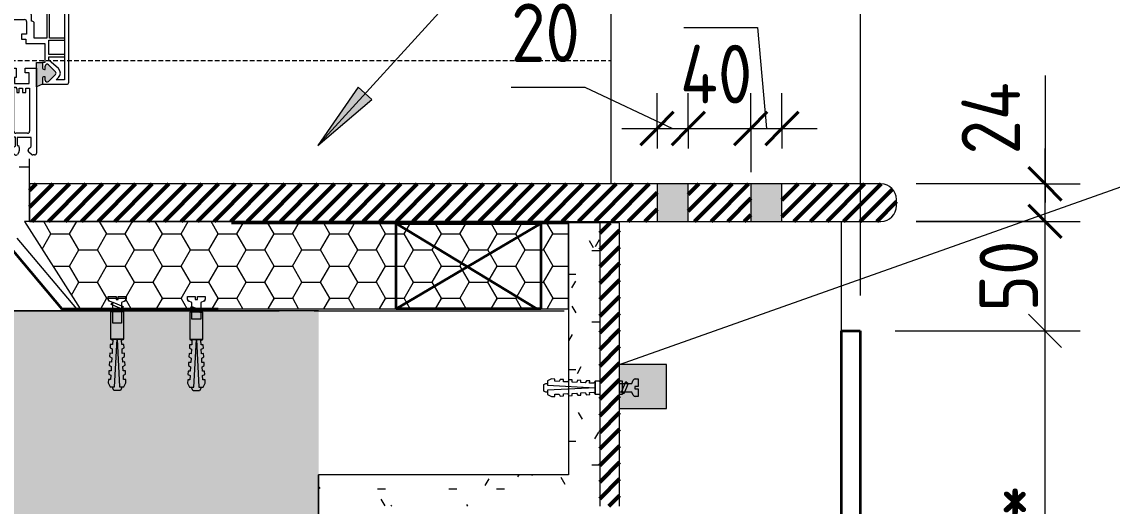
# Model space of a CAD drawing. Header units: millimetres. Extents: x 706 to 61221, y -16940 to 17865.
# Drawn here: x 9306 to 10004, y 4713 to 5023 of the extents above; entities that cross this region are included whole.
import ezdxf

# ---------------------------------------------------------------- set-up
doc = ezdxf.new("R2010")
doc.units = ezdxf.units.MM
doc.linetypes.add('ADSK_Штриховая_ш3 п1_5', pattern=[4.5, 3, -1.5])
for name, color, linetype, lineweight in [('TN-КРЕПЕЖ', 7, 'Continuous', 20), ('Аннотация', 7, 'Continuous', 20), ('Размеры', 7, 'Continuous', 9), ('Размеры-15', 7, 'Continuous', 9), ('Сноски', 7, 'Continuous', 20), ('Узлы', 7, 'Continuous', 20)]:
    doc.layers.add(name, color=color, linetype=linetype, lineweight=lineweight)
doc.layers.add('Линии', color=7, linetype='Continuous', lineweight=9, true_color=0x00a600)
doc.layers.add('Откосы оконные_dwg', color=7, linetype='Continuous', lineweight=9, true_color=0x767676)
doc.styles.add('GOST Common_1', font='GOST_Common.ttf', dxfattribs={"width": 0.9, "height": 37.5})
doc.dimstyles.new('ADSK_Основной_2_5_мм', dxfattribs={"dimscale": 304.8, "dimtxt": 37.714312, "dimasz": 0.069587, "dimexe": 0.073819, "dimexo": 0.073819, "dimgap": 0.014764, "dimtad": 1, "dimrnd": 0.01, "dimdsep": 46, "dimtxsty": 'GOST Common_1', "dimblk1": 'OBLIQUE', "dimblk2": 'OBLIQUE', "dimsah": 1, "dimcen": 0.09, "dimdle": 0.073819, "dimazin": 2, "dimtfac": 1, "dimtdec": 4, "dimtix": 1, "dimtmove": 0, "dimatfit": 3, "dimfxl": 1, "dimtvp": 1, "dimtolj": 1, "dimtzin": 0, "dimlwd": 20, "dimlwe": 20, "dimarcsym": 2})
doc.dimstyles.new('ADSK_Основной_2_5_мм_1', dxfattribs={"dimscale": 304.8, "dimtxt": 37.714312, "dimasz": 0.069587, "dimexe": 0.073819, "dimexo": 0.073819, "dimgap": 0.014764, "dimtad": 1, "dimrnd": 0.01, "dimdsep": 46, "dimtxsty": 'GOST Common_1', "dimblk1": 'OBLIQUE', "dimblk2": 'OBLIQUE', "dimsah": 1, "dimcen": 0.09, "dimdle": 0.073819, "dimazin": 2, "dimtfac": 1, "dimtdec": 4, "dimtix": 1, "dimtmove": 1, "dimatfit": 3, "dimfxl": 1, "dimtvp": 1, "dimtolj": 1, "dimtzin": 0, "dimlwd": 20, "dimlwe": 20, "dimarcsym": 2})
doc.dimstyles.new('ADSK_Основной_2_5_мм_Округление_до_10_мм', dxfattribs={"dimscale": 304.8, "dimtxt": 37.714312, "dimasz": 0.069587, "dimexe": 0.073819, "dimexo": 0.073819, "dimgap": 0.014764, "dimtad": 1, "dimdec": 0, "dimrnd": 10, "dimdsep": 46, "dimtxsty": 'GOST Common_1', "dimblk1": 'OBLIQUE', "dimblk2": 'OBLIQUE', "dimsah": 1, "dimcen": 0.09, "dimdle": 0.073819, "dimazin": 2, "dimtfac": 1, "dimtdec": 4, "dimtix": 1, "dimtmove": 0, "dimatfit": 3, "dimfxl": 1, "dimtvp": 1, "dimtolj": 1, "dimtzin": 0, "dimlwd": 20, "dimlwe": 20, "dimarcsym": 2})
doc.dimstyles.new('ADSK_Основной_2_5_мм_Округление_до_1_мм', dxfattribs={"dimscale": 304.8, "dimtxt": 37.714312, "dimasz": 0.069587, "dimexe": 0.073819, "dimexo": 0.073819, "dimgap": 0.014764, "dimtad": 1, "dimdec": 0, "dimdsep": 46, "dimtxsty": 'GOST Common_1', "dimblk1": 'OBLIQUE', "dimblk2": 'OBLIQUE', "dimsah": 1, "dimcen": 0.09, "dimdle": 0.073819, "dimazin": 2, "dimtfac": 1, "dimtdec": 4, "dimtix": 1, "dimtmove": 1, "dimatfit": 3, "dimfxl": 1, "dimtvp": 1, "dimtolj": 1, "dimtzin": 0, "dimlwd": 20, "dimlwe": 20, "dimarcsym": 2})
doc.dimstyles.new('ADSK_Основной_2_5_мм_Округление_до_1_мм_1', dxfattribs={"dimscale": 304.8, "dimtxt": 37.714312, "dimasz": 0.069587, "dimexe": 0.073819, "dimexo": 0.073819, "dimgap": 0.014764, "dimtad": 1, "dimdec": 0, "dimdsep": 46, "dimtxsty": 'GOST Common_1', "dimblk1": 'OBLIQUE', "dimblk2": 'OBLIQUE', "dimsah": 1, "dimcen": 0.09, "dimdle": 0.073819, "dimazin": 2, "dimtfac": 1, "dimtdec": 4, "dimtix": 1, "dimtmove": 0, "dimatfit": 3, "dimfxl": 1, "dimtvp": 1, "dimtolj": 1, "dimtzin": 0, "dimlwd": 20, "dimlwe": 20, "dimarcsym": 2})
pattern_1 = [(45, (7217.2775, 0), (-5.303301, 5.303301), [])]

# ---------------------------------------------------------------- blocks, each defined once
blk = doc.blocks.new('Откосы оконные_dwg__U19-4293979-Подиумы')
at = {"layer": 'Сноски'}
h = blk.add_hatch(color=256, dxfattribs=at)
h.paths.add_polyline_path([(2104.27, 5056.01), (2104.8, 5056.05), (2104.8, 5060.68), (2104.19, 5061.73), (2104.19, 5069.15), (2103.56, 5069.78), (2100.8, 5069.78), (2098.9, 5071.78), (2098.88, 5084.51), (2096.49, 5089.68), (2096.49, 5067.26), (2098.12, 5067.26), (2098.12, 5060.54), (2098.9, 5060.3), (2104.27, 5060.3), (2104.27, 5056.05)])
h.paths.add_polyline_path([(2057.98, 5057.84), (2061.99, 5060.54), (2061.99, 5067.26), (2064.49, 5067.26), (2064.49, 5089), (2060.33, 5087.42), (2060.33, 5082.14), (2058.6, 5082.15), (2058.1, 5083.19), (2057.55, 5083.43), (2057.03, 5083.34), (2056.44, 5083.07), (2053.8, 5080.43), (2053.53, 5079.05), (2053.88, 5078.57), (2056.88, 5076.11), (2057.49, 5076.03), (2058.04, 5076.25), (2058.6, 5077.23), (2060.49, 5077.23), (2060.49, 5073.36), (2057.98, 5073.36), (2057.98, 5067.26)])
h.paths.add_polyline_path([(2070.49, 5067.26), (2077.49, 5067.26), (2077.49, 5084.51), (2070.49, 5084.51), (2070.49, 5073.36)])
h.paths.add_polyline_path([(2090.49, 5067.26), (2090.49, 5084.51), (2083.49, 5084.51), (2083.49, 5067.26)])
h = blk.add_hatch(color=256, dxfattribs=at)
h.paths.add_polyline_path([(2042.33, 5004.64), (2042.33, 5020.94), (2037.68, 5019.7), (2037.68, 5015.32), (2036.51, 5015.35), (2034.44, 5016.25), (2031.61, 5013.37), (2031.67, 5011.96), (2032.76, 5010.99), (2034.98, 5009.33), (2035.59, 5009.22), (2036.26, 5009.62), (2036.53, 5010.06), (2036.6, 5010.39), (2038.07, 5010.39), (2038.07, 5007.07)])
h.paths.add_polyline_path([(2036.6, 5015.35), (2036.43, 5015.99), (2035.97, 5016.45), (2035.23, 5016.58), (2034.44, 5016.25), (2036.59, 5015.36)])
blk.add_hatch(color=256, dxfattribs=at).paths.add_polyline_path([(2098.19, 4981.35), (2101.95, 4983.04), (2102.12, 4987.22), (2102.58, 4987.69), (2103.21, 4987.86), (2103.72, 4987.86), (2103.89, 4985.13), (2104.35, 4984.67), (2104.66, 4984.54), (2105.88, 4984.87), (2110.64, 4989.87), (2110.31, 4991.09), (2105.62, 4995.72), (2104.35, 4995.72), (2103.89, 4995.26), (2103.72, 4994.63), (2103.72, 4992.53), (2102.58, 4992.7), (2102.12, 4993.17), (2101.95, 4993.8), (2101.95, 4996.93), (2098.19, 4996.93), (2098.19, 4986.59)])
for p, q in [((2064.49, 5244.63), (2064.49, 5067.26)), ((2070.49, 5244.63), (2070.49, 5067.26)), ((2077.49, 5244.63), (2077.49, 5067.26)), ((2083.49, 5244.63), (2083.49, 5067.26)), ((2090.49, 5244.63), (2090.49, 5067.26)), ((2096.49, 5244.63), (2096.49, 5067.26)), ((2098.9, 5084.45), (2096.49, 5089.68)), ((2053.8, 5080.43), (2056.44, 5083.07)), ((2060.33, 5087.42), (2064.49, 5089)), ((2070.49, 5084.51), (2077.49, 5084.51)), ((2083.49, 5084.51), (2090.49, 5084.51)), ((2052.11, 5076.48), (2053.69, 5075.13)), ((2053.88, 5078.57), (2056.39, 5076.45)), ((2116.88, 5062.19), (2116.88, 5076.87)), ((2102.91, 5072.53), (2104.18, 5072.53)), ((2105.07, 5072.16), (2106.57, 5070.66)), ((2109.26, 5056.31), (2108.38, 5053.14)), ((2109, 5057.47), (2109.08, 5057.36)), ((2112.46, 5057.76), (2112.73, 5057.29)), ((2118.19, 5060.7), (2117.51, 5061.09)), ((2108.88, 5050.08), (2107.62, 5050.96)), ((2037.68, 5019.7), (2042.33, 5020.94)), ((2070.98, 5024.45), (2090.59, 5024.45)), ((2019.65, 5013.92), (2019.65, 4939.08)), ((2031.8, 5013.61), (2034.44, 5016.25)), ((2031.87, 5011.75), (2034.39, 5009.62)), ((2110.31, 4991.09), (2105.88, 4995.52)), ((2079.36, 4986.96), (2036.94, 4983.06)), ((2110.31, 4989.3), (2105.88, 4984.87)), ((2023.73, 4963.85), (2032.78, 4963.85)), ((2022.47, 4952.97), (2022.47, 4962.59)), ((2034.05, 4962.59), (2034.05, 4952.97)), ((2032.78, 4951.71), (2023.73, 4951.71)), ((2092.46, 4951.71), (2084.99, 4951.71)), ((2024.69, 4941.78), (2023.37, 4943.1)), ((2093.14, 4941.78), (2094.46, 4943.1)), ((2020.92, 4937.82), (2022.06, 4937.82)), ((2022.89, 4938.12), (2024.62, 4939.62)), ((2025.06, 4940.58), (2025.06, 4940.89)), ((2030.68, 4942.53), (2030.68, 4940.37)), ((2030.88, 4939.68), (2031.83, 4938.22)), ((2086.95, 4939.68), (2086.01, 4938.22)), ((2087.16, 4942.53), (2087.16, 4940.37)), ((2092.77, 4940.58), (2092.77, 4940.89)), ((2094.95, 4938.12), (2093.21, 4939.62)), ((2096.92, 4937.82), (2095.78, 4937.82))]:
    blk.add_line(p, q, dxfattribs=at)
at = {"layer": 'Сноски', "flags": 128}
for points in [[(2058.6, 5082.18), (2058.6, 5082.14), (2060.33, 5082.14), (2060.33, 5087.42), (2059.29, 5087.42), (2043.14, 5081.19)], [(2116.12, 5078.03), (2101.36, 5084.45), (2098.9, 5084.45), (2098.9, 5071.78), (2100.8, 5069.78), (2103.56, 5069.78), (2104.19, 5069.15), (2104.19, 5061.73), (2104.8, 5060.68), (2104.8, 5056.05), (2057.98, 5052.35), (2057.98, 5073.36), (2060.49, 5073.36), (2060.49, 5077.23), (2058.6, 5077.23)], [(2042.33, 5080.01), (2042.33, 5009.44), (2047.74, 5009.44), (2047.74, 5011.5), (2045.69, 5011.5), (2045.69, 5015.5), (2054.63, 5015.5), (2054.63, 5011.29), (2052.58, 5011.29), (2052.58, 5009.44), (2072.78, 5009.44), (2072.78, 5013.59), (2069.72, 5013.59), (2069.72, 5023.18)], [(2051.11, 5081.33), (2045.07, 5079), (2045.07, 5020.31)], [(2113.37, 5076.23), (2101.65, 5081.33), (2101.65, 5073.79)], [(2045.07, 5019.05), (2055.82, 5019.05), (2055.82, 5049.23), (2054.14, 5052.35), (2054.14, 5074.17)], [(2106.94, 5069.76), (2106.94, 5061.73), (2114.13, 5061.73), (2114.13, 5075.07)], [(2061.99, 5060.54), (2057.98, 5057.84), (2057.98, 5056.38), (2059.06, 5056.38), (2059.06, 5054.67), (2062.19, 5054.7), (2062.35, 5052.7), (2064.67, 5052.88), (2064.67, 5057.36), (2073.23, 5057.36), (2073.22, 5053.56), (2076.66, 5053.83), (2076.66, 5057.33), (2085.39, 5057.33), (2085.35, 5054.52), (2088.67, 5054.78), (2088.69, 5057.64), (2097.43, 5057.64), (2097.6, 5055.48), (2104.27, 5056.01), (2104.27, 5060.3), (2098.59, 5060.3), (2098.12, 5060.54)], [(2107.11, 5052.24), (2107.97, 5056.69), (2107.29, 5057.84), (2107.32, 5057.85)], [(2108.51, 5052.17), (2109.01, 5051.29), (2111.26, 5056)], [(2112.78, 5056.12), (2110.56, 5051.43), (2114.6, 5051.43), (2114.6, 5049.85), (2109.61, 5049.85)], [(2111.38, 5056.67), (2111.2, 5058.39), (2111.24, 5058.39)], [(2118.82, 4984.3), (2118.82, 5058.43), (2118.82, 5059.6)], [(2065.56, 5027.57), (2065.56, 5013.2), (2058.19, 5012.59), (2058.72, 5049.66), (2103.94, 5053.23), (2103.72, 5049.73), (2104.85, 5047.93), (2104.85, 5038.81), (2101.18, 5038.81), (2101.18, 5036.8), (2104.85, 5036.8), (2104.85, 5012.53), (2096.69, 5012.53), (2096.69, 5022.11)], [(2116.08, 5012.53), (2106.6, 5012.53), (2106.6, 5046.03), (2116.08, 5046.03), (2116.08, 4985.78), (2110.67, 4985.78), (2112.25, 4987.36)], [(2093.7, 5028.56), (2084.59, 5028.56), (2084.59, 5031.67), (2081.82, 5031.67), (2081.82, 5028.77), (2079.26, 5028.77), (2079.26, 5031.6), (2077.05, 5031.6), (2077.05, 5028.84), (2070.2, 5028.84), (2066.83, 5028.84)], [(2095.42, 5023.38), (2094.96, 5023.38), (2094.96, 5027.3)], [(2037.68, 5015.32), (2037.68, 5019.7), (2020.59, 5015.14)], [(2091.86, 5023.18), (2091.86, 5015.02), (2088.66, 5015.02), (2088.66, 5011.9), (2091.43, 5011.9), (2091.43, 5009.07), (2103.5, 5009.07), (2103.5, 4996.93), (2101.95, 4996.93), (2101.95, 4993.8)], [(2036.59, 5010.39), (2038.07, 5010.39), (2038.07, 5009.74), (2038.07, 5007.07), (2036.03, 5006.15), (2036.03, 4997.85), (2032.39, 4996.88), (2032.39, 5007.17), (2028.16, 5013.53), (2022.47, 5012.12), (2022.47, 4965.57), (2034.14, 4965.57), (2034.14, 4984.09), (2032.65, 4986.03)], [(2036.6, 5015.35), (2036.6, 5015.32), (2037.68, 5015.32), (2036.6, 5015.32)], [(2038.07, 5007.07), (2042.33, 5004.64), (2042.33, 5009.44)], [(2116.08, 5002.16), (2106.01, 5002.16), (2106.01, 5011.24), (2116.08, 5011.24)], [(2112.25, 4993.03), (2106.01, 4998.5), (2106.01, 5000.64), (2116.08, 5000.64)], [(2032.39, 4986.8), (2032.39, 4994.05), (2035.41, 4995.02), (2035.41, 4986.84), (2036.17, 4985.51), (2081.86, 4989.72), (2081.86, 4993.37), (2085.22, 4993.37), (2085.22, 4987.39), (2084.08, 4987.39), (2084.08, 4983.47), (2093.57, 4983.47), (2093.57, 4990.34), (2090.97, 4990.34), (2090.97, 4993.37), (2098.19, 4993.37), (2098.19, 4939.08)], [(2101.95, 4983.04), (2098.19, 4981.35), (2098.19, 4996.93), (2101.95, 4996.93)], [(2103.21, 4992.53), (2103.72, 4992.53), (2103.72, 4994.63)], [(2081.53, 4952.97), (2081.53, 4977.98), (2077.59, 4977.98), (2077.59, 4979.62), (2081.53, 4979.62), (2081.53, 4982.74), (2080.72, 4983.65), (2080.74, 4985.69)], [(2101.95, 4986.59), (2101.95, 4983.04), (2117.56, 4983.04)], [(2103.72, 4985.76), (2103.72, 4987.86), (2103.21, 4987.86)], [(2035.79, 4981.8), (2035.79, 4951.71), (2080.27, 4951.71)], [(2083.73, 4952.97), (2083.73, 4981.29), (2085.09, 4981.29), (2085.09, 4980.4), (2085.6, 4980.4), (2085.6, 4977.86), (2087.04, 4977.86), (2087.04, 4980.44), (2089.15, 4980.44), (2089.15, 4978.17), (2089.15, 4977.86), (2091.38, 4977.86), (2091.38, 4980.44), (2093.73, 4980.44), (2093.73, 4952.97)], [(2023, 4944), (2023, 4949.01), (2031.96, 4949.01), (2031.96, 4944), (2031.31, 4943.63)], [(2036.11, 4941.78), (2033.17, 4943.47), (2033.17, 4949.13), (2082.94, 4949.13)], [(2081.73, 4941.78), (2084.67, 4943.47), (2084.67, 4949.13), (2034.89, 4949.13)], [(2094.83, 4944), (2094.83, 4949.01), (2085.87, 4949.01), (2085.87, 4944), (2086.52, 4943.63)], [(2033.63, 4937.88), (2036.74, 4940.11), (2036.74, 4940.68)], [(2084.21, 4937.88), (2081.1, 4940.11), (2081.1, 4940.68)]]:
    blk.add_lwpolyline(points, dxfattribs=at)
blk.add_lwpolyline([(2061.99, 5067.26), (2098.12, 5067.26), (2098.12, 5060.54), (2061.99, 5060.54)], close=True, dxfattribs=at)
at = {"layer": 'Сноски'}
for centre, radius, start, end in [((2057.34, 5082.18), 1.26, 0, 135), ((2043.59, 5080.01), 1.26, 111.10648, 180), ((2054.7, 5079.54), 4.01, 153.51837, 229.73844), ((2054.7, 5079.54), 1.26, 135, 229.73844), ((2057.34, 5077.29), 1.26, 221.62968, 356.62968), ((2112.87, 5075.07), 1.26, 0, 66.48423), ((2115.61, 5076.87), 1.26, 0, 66.48423), ((2052.88, 5074.17), 1.26, 0, 49.73844), ((2102.91, 5073.79), 1.26, 180, 270), ((2104.18, 5071.26), 1.26, 45, 90), ((2105.67, 5069.76), 1.26, 0, 45), ((2118.14, 5062.19), 1.26, 180, 240), ((2107.96, 5056.76), 1.26, 34.36203, 120), ((2108.04, 5056.64), 1.26, 344.59601, 34.36203), ((2111.36, 5057.13), 1.26, 30, 95.71919), ((2110.12, 5056.55), 1.26, 334.48064, 5.71919), ((2111.64, 5056.66), 1.26, 334.64951, 30), ((2117.56, 5059.6), 1.26, 0, 60), ((2108.35, 5052), 1.26, 169.12338, 234.87737), ((2109.6, 5052.8), 1.26, 164.59601, 210), ((2109.61, 5051.11), 1.26, 234.87737, 270), ((2066.83, 5027.57), 1.26, 90, 180), ((2093.7, 5027.3), 1.26, 0, 90), ((2045.71, 5019.68), 0.894, 135, 225), ((2070.98, 5023.18), 1.26, 90, 180), ((2090.59, 5023.18), 1.26, 0, 90), ((2095.42, 5022.11), 1.26, 360, 90), ((2020.92, 5013.92), 1.26, 104.92472, 180), ((2032.69, 5012.71), 1.26, 135, 229.73844), ((2035.33, 5015.35), 1.26, 0, 135), ((2035.33, 5010.46), 1.26, 221.62968, 356.62968), ((2103.21, 4993.8), 1.26, 180, 270), ((2104.98, 4994.63), 1.26, 45, 180), ((2109.42, 4990.19), 4.01, 315, 45), ((2033.66, 4986.8), 1.26, 180, 217.46613), ((2079.47, 4985.7), 1.26, 359.5372, 95.25509), ((2103.21, 4986.59), 1.26, 90, 180), ((2104.98, 4985.76), 1.26, 180, 315), ((2109.42, 4990.19), 1.26, 315, 45), ((2037.05, 4981.8), 1.26, 95.25509, 180), ((2117.56, 4984.3), 1.26, 270, 0), ((2023.73, 4962.59), 1.26, 90, 180), ((2032.78, 4962.59), 1.26, 0, 90), ((2023.73, 4952.97), 1.26, 180, 270), ((2032.78, 4952.97), 1.26, 270, 360), ((2080.27, 4952.97), 1.26, 270, 0), ((2084.99, 4952.97), 1.26, 180, 270), ((2092.46, 4952.97), 1.26, 270, 0), ((2024.27, 4944), 1.26, 180, 225), ((2031.94, 4942.53), 1.26, 120, 180), ((2085.89, 4942.53), 1.26, 0, 60), ((2093.57, 4944), 1.26, 315, 360), ((2020.92, 4939.08), 1.26, 180, 270), ((2022.06, 4939.08), 1.26, 270, 310.70834), ((2023.8, 4940.58), 1.26, 310.70834, 360), ((2023.8, 4940.89), 1.26, 360, 45), ((2031.94, 4940.37), 1.26, 180, 212.96921), ((2032.89, 4938.91), 1.26, 212.96921, 305.66897), ((2035.47, 4940.68), 1.26, 0, 60), ((2082.36, 4940.68), 1.26, 120, 180), ((2084.94, 4938.91), 1.26, 234.33103, 327.03079), ((2085.89, 4940.37), 1.26, 327.03079, 0), ((2094.04, 4940.89), 1.26, 135, 180), ((2094.04, 4940.58), 1.26, 180, 229.29166), ((2095.78, 4939.08), 1.26, 229.29166, 270), ((2096.92, 4939.08), 1.26, 270, 0)]:
    blk.add_arc(centre, radius, start, end, dxfattribs=at)
blk = doc.blocks.new('Откосы оконные_dwg_Дюбель-4293991-Подиумы')
at = {"layer": 'TN-КРЕПЕЖ', "color": 8, "true_color": 0x767676, "flags": 128}
for points in [[(2204.73, 4837.41), (2196.33, 4837.41), (2196.33, 4819.91), (2204.73, 4819.91)], [(2196.33, 4819.91), (2197.69, 4819.14), (2197.54, 4816.34), (2196.15, 4816.42), (2196.04, 4814.32), (2197.4, 4813.55), (2197.25, 4810.75), (2195.85, 4810.83), (2195.74, 4808.73), (2197.1, 4807.96), (2196.96, 4805.16), (2195.56, 4805.23), (2195.45, 4803.14), (2196.81, 4802.36), (2196.66, 4799.57), (2195.27, 4799.64), (2195.16, 4797.54), (2196.52, 4796.77), (2196.37, 4793.97), (2194.97, 4794.05), (2194.86, 4791.95), (2196.13, 4789.43), (2198.93, 4789.28), (2200.53, 4819.8), (2202.13, 4789.28), (2204.92, 4789.43), (2206.19, 4791.95), (2206.08, 4794.05), (2204.69, 4793.97), (2204.54, 4796.77), (2205.9, 4797.54), (2205.79, 4799.64), (2204.39, 4799.57), (2204.25, 4802.36), (2205.61, 4803.14), (2205.5, 4805.23), (2204.1, 4805.16), (2203.95, 4807.96), (2205.31, 4808.73), (2205.2, 4810.83), (2203.81, 4810.75), (2203.66, 4813.55), (2205.02, 4814.32), (2204.91, 4816.42), (2203.51, 4816.34), (2203.37, 4819.14), (2204.73, 4819.91)], [(2203.33, 4789.35), (2203.33, 4788.41), (2202.63, 4787.01), (2198.43, 4787.01), (2197.73, 4788.41), (2197.73, 4789.35), (2198.93, 4789.28), (2200.53, 4819.8), (2202.13, 4789.28)]]:
    blk.add_lwpolyline(points, close=True, dxfattribs=at)
at = {"layer": 'TN-КРЕПЕЖ', "flags": 128}
for points in [[(2204.73, 4837.41), (2196.33, 4837.41), (2196.33, 4819.91), (2204.73, 4819.91)], [(2196.33, 4819.91), (2197.69, 4819.14), (2197.54, 4816.34), (2196.15, 4816.42), (2196.04, 4814.32), (2197.4, 4813.55), (2197.25, 4810.75), (2195.85, 4810.83), (2195.74, 4808.73), (2197.1, 4807.96), (2196.96, 4805.16), (2195.56, 4805.23), (2195.45, 4803.14), (2196.81, 4802.36), (2196.66, 4799.57), (2195.27, 4799.64), (2195.16, 4797.54), (2196.52, 4796.77), (2196.37, 4793.97), (2194.97, 4794.05), (2194.86, 4791.95), (2196.13, 4789.43), (2198.93, 4789.28), (2200.53, 4819.8), (2202.13, 4789.28), (2204.92, 4789.43), (2206.19, 4791.95), (2206.08, 4794.05), (2204.69, 4793.97), (2204.54, 4796.77), (2205.9, 4797.54), (2205.79, 4799.64), (2204.39, 4799.57), (2204.25, 4802.36), (2205.61, 4803.14), (2205.5, 4805.23), (2204.1, 4805.16), (2203.95, 4807.96), (2205.31, 4808.73), (2205.2, 4810.83), (2203.81, 4810.75), (2203.66, 4813.55), (2205.02, 4814.32), (2204.91, 4816.42), (2203.51, 4816.34), (2203.37, 4819.14), (2204.73, 4819.91)], [(2203.33, 4789.35), (2203.33, 4788.41), (2202.63, 4787.01), (2198.43, 4787.01), (2197.73, 4788.41), (2197.73, 4789.35), (2198.93, 4789.28), (2200.53, 4819.8), (2202.13, 4789.28)]]:
    blk.add_lwpolyline(points, close=True, dxfattribs=at)
blk = doc.blocks.new('Откосы оконные_dwg__U45-4293993-Подиумы')
at = {"layer": 'TN-КРЕПЕЖ', "color": 8, "true_color": 0x767676, "flags": 128}
blk.add_lwpolyline([(2203.33, 4832.73), (2197.73, 4832.73), (2197.73, 4843.44), (2195.74, 4844.29), (2195.08, 4844.85), (2194.83, 4845.67), (2194.83, 4847.34), (2199.83, 4847.34), (2199.83, 4845.34), (2201.23, 4845.34), (2201.23, 4847.34), (2206.23, 4847.34), (2206.23, 4845.67), (2205.98, 4844.85), (2205.32, 4844.29), (2203.33, 4843.44)], close=True, dxfattribs=at)
at = {"layer": 'TN-КРЕПЕЖ', "flags": 128}
for points in [[(2194.83, 4845.67), (2194.83, 4847.34), (2199.83, 4847.34), (2199.83, 4845.34), (2201.23, 4845.34), (2201.23, 4847.34), (2206.23, 4847.34), (2206.23, 4845.67)], [(2197.73, 4837.41), (2197.73, 4837.63), (2197.73, 4843.44), (2195.74, 4844.29)], [(2205.32, 4844.29), (2203.33, 4843.44), (2203.33, 4837.63), (2203.33, 4837.41)]]:
    blk.add_lwpolyline(points, dxfattribs=at)
blk.add_lwpolyline([(2203.33, 4836.82), (2196.63, 4839.62), (2197.73, 4841.02), (2204.43, 4838.22)], close=True, dxfattribs=at)
at = {"layer": 'TN-КРЕПЕЖ'}
for centre, start, end in [((2196.33, 4845.67), 180, 246.81006), ((2204.73, 4845.67), 293.18994, 360)]:
    blk.add_arc(centre, 1.5, start, end, dxfattribs=at)
blk.add_blockref('Откосы оконные_dwg_Дюбель-4293991-Подиумы', (0, 0))
blk = doc.blocks.new('Откосы оконные_dwg__U43-4293994-Подиумы')
at = {"layer": 'TN-КРЕПЕЖ', "color": 8, "true_color": 0x767676, "flags": 128}
blk.add_lwpolyline([(2152.6, 4830.3), (2147, 4830.3), (2147, 4843.44), (2145.01, 4844.29), (2144.35, 4844.85), (2144.1, 4845.67), (2144.1, 4847.34), (2149.1, 4847.34), (2149.1, 4845.34), (2150.5, 4845.34), (2150.5, 4847.34), (2155.5, 4847.34), (2155.5, 4845.67), (2155.25, 4844.85), (2154.59, 4844.29), (2152.6, 4843.44)], close=True, dxfattribs=at)
at = {"layer": 'TN-КРЕПЕЖ', "flags": 128}
for points in [[(2144.1, 4845.67), (2144.1, 4847.34), (2149.1, 4847.34), (2149.1, 4845.34), (2150.5, 4845.34), (2150.5, 4847.34), (2155.5, 4847.34), (2155.5, 4845.67)], [(2147, 4837.63), (2147, 4840.28), (2147, 4843.44), (2145.01, 4844.29)], [(2154.59, 4844.29), (2152.6, 4843.44), (2152.6, 4840.28), (2152.6, 4837.63)]]:
    blk.add_lwpolyline(points, dxfattribs=at)
blk.add_lwpolyline([(2152.6, 4839.47), (2145.9, 4842.27), (2147, 4843.67), (2153.7, 4840.87)], close=True, dxfattribs=at)
at = {"layer": 'TN-КРЕПЕЖ'}
for centre, start, end in [((2145.6, 4845.67), 180, 246.81006), ((2154, 4845.67), 293.18994, 360)]:
    blk.add_arc(centre, 1.5, start, end, dxfattribs=at)
blk.add_blockref('Откосы оконные_dwg_Дюбель-4293991-Подиумы', (-50.73, 0.22))
blk = doc.blocks.new('Откосы оконные_dwg_Дюбель-V9-Подиумы')
at = {"layer": 'TN-КРЕПЕЖ', "color": 8, "true_color": 0x767676}
blk.add_line((2471.49, 4784.78), (2473.38, 4784.78), dxfattribs=at)
at = {"layer": 'TN-КРЕПЕЖ'}
blk.add_line((2471.49, 4784.78), (2473.38, 4784.78), dxfattribs=at)
at = {"layer": 'TN-КРЕПЕЖ', "color": 8, "true_color": 0x767676, "flags": 128}
for points in [[(2425.31, 4786.18), (2424.38, 4786.18), (2422.98, 4786.88), (2422.98, 4791.08), (2424.38, 4791.78), (2425.31, 4791.78), (2425.25, 4790.57), (2455.77, 4788.98), (2425.25, 4787.38)], [(2455.88, 4793.18), (2455.1, 4791.81), (2452.31, 4791.96), (2452.38, 4793.36), (2450.28, 4793.47), (2449.51, 4792.11), (2446.72, 4792.25), (2446.79, 4793.65), (2444.69, 4793.76), (2443.92, 4792.4), (2441.12, 4792.55), (2441.2, 4793.94), (2439.1, 4794.05), (2438.33, 4792.69), (2435.53, 4792.84), (2435.6, 4794.24), (2433.51, 4794.35), (2432.73, 4792.99), (2429.94, 4793.13), (2430.01, 4794.53), (2427.91, 4794.64), (2425.39, 4793.37), (2425.25, 4790.57), (2455.77, 4788.98), (2425.25, 4787.38), (2425.39, 4784.58), (2427.91, 4783.31), (2430.01, 4783.42), (2429.94, 4784.82), (2432.73, 4784.96), (2433.51, 4783.6), (2435.6, 4783.71), (2435.53, 4785.11), (2438.33, 4785.26), (2439.1, 4783.9), (2441.2, 4784.01), (2441.12, 4785.4), (2443.92, 4785.55), (2444.69, 4784.19), (2446.79, 4784.3), (2446.72, 4785.7), (2449.51, 4785.84), (2450.28, 4784.48), (2452.38, 4784.59), (2452.31, 4785.99), (2455.1, 4786.14), (2455.88, 4784.78)]]:
    blk.add_lwpolyline(points, close=True, dxfattribs=at)
at = {"layer": 'TN-КРЕПЕЖ', "flags": 128}
for points in [[(2425.31, 4786.18), (2424.38, 4786.18), (2422.98, 4786.88), (2422.98, 4791.08), (2424.38, 4791.78), (2425.31, 4791.78), (2425.25, 4790.57), (2455.77, 4788.98), (2425.25, 4787.38)], [(2455.88, 4793.18), (2455.1, 4791.81), (2452.31, 4791.96), (2452.38, 4793.36), (2450.28, 4793.47), (2449.51, 4792.11), (2446.72, 4792.25), (2446.79, 4793.65), (2444.69, 4793.76), (2443.92, 4792.4), (2441.12, 4792.55), (2441.2, 4793.94), (2439.1, 4794.05), (2438.33, 4792.69), (2435.53, 4792.84), (2435.6, 4794.24), (2433.51, 4794.35), (2432.73, 4792.99), (2429.94, 4793.13), (2430.01, 4794.53), (2427.91, 4794.64), (2425.39, 4793.37), (2425.25, 4790.57), (2455.77, 4788.98), (2425.25, 4787.38), (2425.39, 4784.58), (2427.91, 4783.31), (2430.01, 4783.42), (2429.94, 4784.82), (2432.73, 4784.96), (2433.51, 4783.6), (2435.6, 4783.71), (2435.53, 4785.11), (2438.33, 4785.26), (2439.1, 4783.9), (2441.2, 4784.01), (2441.12, 4785.4), (2443.92, 4785.55), (2444.69, 4784.19), (2446.79, 4784.3), (2446.72, 4785.7), (2449.51, 4785.84), (2450.28, 4784.48), (2452.38, 4784.59), (2452.31, 4785.99), (2455.1, 4786.14), (2455.88, 4784.78)]]:
    blk.add_lwpolyline(points, close=True, dxfattribs=at)
at = {"layer": 'TN-КРЕПЕЖ', "color": 8, "true_color": 0x767676, "flags": 128}
for points in [[(2458.82, 4793.18), (2455.88, 4793.18), (2455.88, 4784.78), (2458.82, 4784.78)], [(2473.38, 4784.78), (2473.38, 4793.18), (2471.49, 4793.18)]]:
    blk.add_lwpolyline(points, dxfattribs=at)
at = {"layer": 'TN-КРЕПЕЖ', "flags": 128}
for points in [[(2458.82, 4793.18), (2455.88, 4793.18), (2455.88, 4784.78), (2458.82, 4784.78)], [(2473.38, 4784.78), (2473.38, 4793.18), (2471.49, 4793.18)]]:
    blk.add_lwpolyline(points, dxfattribs=at)
blk = doc.blocks.new('Откосы оконные_dwg__U45-V10-Подиумы')
at = {"layer": 'TN-КРЕПЕЖ', "color": 8, "true_color": 0x767676, "flags": 128}
blk.add_lwpolyline([(2471.49, 4791.78), (2479.4, 4791.78), (2480.26, 4793.77), (2480.81, 4794.43), (2481.64, 4794.68), (2483.3, 4794.68), (2483.3, 4789.68), (2481.3, 4789.68), (2481.3, 4788.28), (2483.3, 4788.28), (2483.3, 4783.28), (2481.64, 4783.28), (2480.81, 4783.52), (2480.26, 4784.18), (2479.4, 4786.18), (2471.49, 4786.18)], dxfattribs=at)
at = {"layer": 'TN-КРЕПЕЖ', "flags": 128}
blk.add_lwpolyline([(2472.78, 4786.18), (2475.58, 4792.88), (2476.98, 4791.78), (2474.18, 4785.08)], close=True, dxfattribs=at)
for points in [[(2473.38, 4791.78), (2473.59, 4791.78), (2479.4, 4791.78), (2480.26, 4793.77)], [(2481.64, 4794.68), (2483.3, 4794.68), (2483.3, 4789.68), (2481.3, 4789.68), (2481.3, 4788.28), (2483.3, 4788.28), (2483.3, 4783.28), (2481.64, 4783.28)], [(2480.26, 4784.18), (2479.4, 4786.18), (2473.59, 4786.18), (2473.38, 4786.18)]]:
    blk.add_lwpolyline(points, dxfattribs=at)
at = {"layer": 'TN-КРЕПЕЖ'}
for centre, start, end in [((2481.64, 4793.18), 90, 156.81006), ((2481.64, 4784.78), 203.18994, 270)]:
    blk.add_arc(centre, 1.5, start, end, dxfattribs=at)
blk.add_blockref('Откосы оконные_dwg_Дюбель-V9-Подиумы', (0, 0))
blk = doc.blocks.new('_Oblique')
at = {"color": 0, "linetype": 'ByBlock', "lineweight": -2}
blk.add_line((-0.5, -0.5), (0.5, 0.5), dxfattribs=at)
blk = doc.blocks.new('DIMBLOCK14-Подиумы')
at = {"layer": 'Defpoints', "color": 0, "transparency": 16777216}
for p in [(9842.74, 4825.38), (9961.2, 4825.38), (9842.74, 4535.38)]:
    blk.add_point(p, dxfattribs=at)
at = {"layer": 'Размеры', "color": 0, "lineweight": 20, "transparency": 16777216}
for p, q in [((9961.2, 4512.88), (9961.2, 4847.88)), ((9865.24, 4825.38), (9983.7, 4825.38)), ((9865.24, 4535.38), (9983.7, 4535.38))]:
    blk.add_line(p, q, dxfattribs=at)
at = {"layer": 'Размеры', "color": 0, "lineweight": 20, "transparency": 16777216, "xscale": 21.21, "yscale": 21.21, "zscale": 21.21}
for p, rotation in [((9961.2, 4825.38), 90), ((9961.2, 4535.38), 270)]:
    blk.add_blockref('_Oblique', p, dxfattribs=dict(at, rotation=rotation))
at = {"layer": 'Размеры', "color": 0, "lineweight": 20, "transparency": 16777216, "insert": (9937.95, 4680.38), "char_height": 37.5, "width": 126.5667, "attachment_point": 5, "rotation": 90, "style": 'GOST Common_1'}
blk.add_mtext('\\A1;348*', dxfattribs=at)
blk = doc.blocks.new('DIMBLOCK15-Подиумы')
at = {"layer": 'Defpoints', "color": 0, "transparency": 16777216}
for p in [(9856.1, 4895.38), (9961.2, 4895.38), (9842.74, 4825.38)]:
    blk.add_point(p, dxfattribs=at)
at = {"layer": 'Размеры', "color": 0, "lineweight": 20, "transparency": 16777216}
for p, q in [((9961.2, 4802.88), (9961.2, 4917.88)), ((9878.6, 4895.38), (9983.7, 4895.38)), ((9865.24, 4825.38), (9983.7, 4825.38))]:
    blk.add_line(p, q, dxfattribs=at)
at = {"layer": 'Размеры', "color": 0, "lineweight": 20, "transparency": 16777216, "xscale": 21.21, "yscale": 21.21, "zscale": 21.21}
for p, rotation in [((9961.2, 4895.38), 90), ((9961.2, 4825.38), 270)]:
    blk.add_blockref('_Oblique', p, dxfattribs=dict(at, rotation=rotation))
at = {"layer": 'Размеры', "color": 0, "lineweight": 20, "transparency": 16777216, "insert": (9937.95, 4860.38), "char_height": 37.5, "width": 56.7632, "attachment_point": 5, "rotation": 90, "style": 'GOST Common_1'}
blk.add_mtext('\\A1;50', dxfattribs=at)
blk = doc.blocks.new('DIMBLOCK16-Подиумы')
at = {"layer": 'Размеры-15', "lineweight": 20, "transparency": 16777216}
for p, q in [((9961.2, 4988.63), (9961.2, 4938.13)), ((9961.2, 4895.38), (9961.2, 4941.88)), ((9961.2, 4938.13), (9961.2, 4907.38)), ((9961.2, 4919.38), (9878.6, 4919.38)), ((9961.2, 4919.38), (9983.7, 4919.38)), ((9961.2, 4895.38), (9878.6, 4895.38)), ((9961.2, 4895.38), (9983.7, 4895.38))]:
    blk.add_line(p, q, dxfattribs=at)
at = {"layer": 'Размеры-15', "lineweight": 40, "transparency": 16777216}
for p, q in [((9961.2, 4919.38), (9950.6, 4929.98)), ((9961.2, 4919.38), (9971.81, 4908.77)), ((9961.2, 4895.38), (9950.6, 4905.98)), ((9961.2, 4895.38), (9971.81, 4884.77))]:
    blk.add_line(p, q, dxfattribs=at)
at = {"layer": 'Размеры-15', "color": 0, "lineweight": 20, "transparency": 16777216, "insert": (9907.7, 4938.13), "char_height": 37.5, "width": 60.5986, "attachment_point": 1, "rotation": 90, "line_spacing_factor": 1.022761, "style": 'GOST Common_1'}
blk.add_mtext('24', dxfattribs=at)
blk = doc.blocks.new('DIMBLOCK46-Подиумы')
at = {"layer": 'Размеры-15', "lineweight": 20, "transparency": 16777216}
for p, q in [((9683.07, 5081.55), (9683.07, 5104.05)), ((9842.74, 5081.55), (9842.74, 5104.05)), ((9660.57, 5081.55), (9865.24, 5081.55)), ((9683.07, 5081.55), (9683.07, 5074.05)), ((9842.74, 5081.55), (9842.74, 4847.88))]:
    blk.add_line(p, q, dxfattribs=at)
at = {"layer": 'Размеры-15', "lineweight": 40, "transparency": 16777216}
for p, q in [((9683.07, 5081.55), (9693.68, 5092.16)), ((9842.74, 5081.55), (9853.34, 5092.16)), ((9683.07, 5081.55), (9672.47, 5070.95)), ((9842.74, 5081.55), (9832.13, 5070.95))]:
    blk.add_line(p, q, dxfattribs=at)
at = {"layer": 'Размеры-15', "color": 0, "lineweight": 20, "transparency": 16777216, "insert": (9730.94, 5135.06), "char_height": 37.5, "width": 76.7071, "attachment_point": 1, "line_spacing_factor": 1.022761, "style": 'GOST Common_1'}
blk.add_mtext('160', dxfattribs=at)
blk = doc.blocks.new('DIMBLOCK65-Подиумы')
at = {"layer": 'Размеры-15', "lineweight": 20, "transparency": 16777216}
for p, q in [((9619.31, 4981.21), (9666.61, 4981.21)), ((9666.61, 4981.21), (9722.74, 4954.78)), ((9712.74, 4954.78), (9712.74, 4977.28)), ((9732.74, 4954.78), (9732.74, 4977.28)), ((9690.24, 4954.78), (9732.74, 4954.78)), ((9712.74, 4954.78), (9712.74, 4941.88)), ((9732.74, 4954.78), (9732.74, 4941.88))]:
    blk.add_line(p, q, dxfattribs=at)
at = {"layer": 'Размеры-15', "lineweight": 40, "transparency": 16777216}
for p, q in [((9712.74, 4954.78), (9723.34, 4965.39)), ((9732.74, 4954.78), (9743.34, 4965.39)), ((9712.74, 4954.78), (9702.13, 4944.18)), ((9732.74, 4954.78), (9722.13, 4944.18))]:
    blk.add_line(p, q, dxfattribs=at)
at = {"layer": 'Размеры-15', "color": 0, "lineweight": 20, "transparency": 16777216, "insert": (9619.31, 5034.72), "char_height": 37.5, "width": 56.7632, "attachment_point": 1, "line_spacing_factor": 1.022761, "style": 'GOST Common_1'}
blk.add_mtext('20', dxfattribs=at)
blk = doc.blocks.new('DIMBLOCK66-Подиумы')
at = {"layer": 'Размеры-15', "lineweight": 20, "transparency": 16777216}
for p, q in [((9732.74, 4954.78), (9732.74, 4977.28)), ((9772.74, 4954.78), (9772.74, 4977.28)), ((9732.74, 4954.78), (9772.74, 4954.78)), ((9732.74, 4954.78), (9732.74, 4941.88)), ((9772.74, 4954.78), (9772.74, 4926.8))]:
    blk.add_line(p, q, dxfattribs=at)
at = {"layer": 'Размеры-15', "lineweight": 40, "transparency": 16777216}
for p, q in [((9732.74, 4954.78), (9743.34, 4965.39)), ((9772.74, 4954.78), (9783.34, 4965.39)), ((9732.74, 4954.78), (9722.13, 4944.18)), ((9772.74, 4954.78), (9762.13, 4944.18))]:
    blk.add_line(p, q, dxfattribs=at)
at = {"layer": 'Размеры-15', "color": 0, "lineweight": 20, "transparency": 16777216, "insert": (9727.49, 5008.29), "char_height": 37.5, "width": 60.5986, "attachment_point": 1, "line_spacing_factor": 1.022761, "style": 'GOST Common_1'}
blk.add_mtext('40', dxfattribs=at)
blk = doc.blocks.new('DIMBLOCK67-Подиумы')
at = {"layer": 'Размеры-15', "lineweight": 20, "transparency": 16777216}
for p, q in [((9729.87, 5019.38), (9777.18, 5019.38)), ((9777.18, 5019.38), (9782.74, 4954.78)), ((9772.74, 4954.78), (9772.74, 4977.28)), ((9792.74, 4954.78), (9792.74, 4977.28)), ((9772.74, 4954.78), (9815.24, 4954.78)), ((9772.74, 4954.78), (9772.74, 4926.8)), ((9792.74, 4954.78), (9792.74, 4941.88))]:
    blk.add_line(p, q, dxfattribs=at)
at = {"layer": 'Размеры-15', "lineweight": 40, "transparency": 16777216}
for p, q in [((9772.74, 4954.78), (9783.34, 4965.39)), ((9792.74, 4954.78), (9803.34, 4965.39)), ((9772.74, 4954.78), (9762.13, 4944.18)), ((9792.74, 4954.78), (9782.13, 4944.18))]:
    blk.add_line(p, q, dxfattribs=at)
at = {"layer": 'Размеры-15', "color": 0, "lineweight": 20, "transparency": 16777216, "insert": (9729.87, 5072.89), "char_height": 37.5, "width": 56.7632, "attachment_point": 1, "line_spacing_factor": 1.022761, "style": 'GOST Common_1'}
blk.add_mtext('20', dxfattribs=at)
blk = doc.blocks.new('DIMBLOCK85-Подиумы')
at = {"layer": 'Размеры-15', "lineweight": 20, "transparency": 16777216}
for p, q in [((8840.63, 4032.88), (8840.63, 4860.76)), ((8840.63, 4838.26), (8818.13, 4838.26)), ((8840.63, 4838.26), (9470.78, 4838.26)), ((8840.63, 4055.38), (8818.13, 4055.38)), ((8840.63, 4055.38), (9493.6, 4055.38))]:
    blk.add_line(p, q, dxfattribs=at)
at = {"layer": 'Размеры-15', "lineweight": 40, "transparency": 16777216}
for p, q in [((8840.63, 4838.26), (8830.03, 4848.87)), ((8840.63, 4838.26), (8851.24, 4827.66)), ((8840.63, 4055.38), (8830.03, 4065.98)), ((8840.63, 4055.38), (8851.24, 4044.77))]:
    blk.add_line(p, q, dxfattribs=at)
at = {"layer": 'Размеры-15', "color": 0, "lineweight": 20, "transparency": 16777216, "insert": (8787.12, 3841.15), "char_height": 37.5, "width": 1453.5991, "attachment_point": 1, "rotation": 90, "line_spacing_factor": 1.022761, "style": 'GOST Common_1'}
blk.add_mtext('870, 880, 890, 900, 910, 930, 940, 950, 955, 960, 985, 970, 1020', dxfattribs=at)

msp = doc.modelspace()

# ---------------------------------------------------------------- hatches: boundary and pattern name
at = {"layer": 'Аннотация', "lineweight": 9}
msp.add_hatch(color=256, dxfattribs=at).paths.add_polyline_path([(9495.53, 4943.955), (9530.244, 4973.197), (9521.492, 4981.185)])
at = {"layer": 'Узлы', "lineweight": 50, "true_color": 0xc29f78}
h = msp.add_hatch(dxfattribs=at)
h.set_pattern_fill('FP_5', color=33, style=0, pattern_type=2)
h.set_pattern_definition(pattern_1)
h.paths.add_polyline_path([(9656.102, 4895.378), (9712.739, 4895.378), (9712.739, 4919.378), (9311.07, 4919.378), (9311.07, 4895.378), (9466.86, 4895.378)])
h.paths.add_polyline_path([(9856.102, 4895.378), (9858.69, 4895.719), (9861.102, 4896.718), (9863.173, 4898.307), (9864.762, 4900.378), (9865.761, 4902.79), (9866.102, 4905.378), (9866.102, 4909.378), (9865.761, 4911.966), (9864.762, 4914.378), (9863.173, 4916.449), (9861.102, 4918.038), (9858.69, 4919.037), (9856.102, 4919.378), (9792.736, 4919.378), (9792.736, 4895.378)])
h.paths.add_polyline_path([(9772.736, 4895.378), (9772.736, 4919.378), (9732.739, 4919.378), (9732.739, 4895.378)])
at = {"layer": 'Узлы', "true_color": 0xffffff}
h = msp.add_hatch(color=7, dxfattribs=at)
h.paths.add_polyline_path([(9732.739, 4895.378), (9732.739, 4919.378), (9712.739, 4919.378), (9712.739, 4895.378)])
h.paths.add_polyline_path([(9772.736, 4895.378), (9792.736, 4895.378), (9792.736, 4919.378), (9772.736, 4919.378), (9772.736, 4899.049)])
at = {"layer": 'Узлы', "lineweight": 9}
h = msp.add_hatch(dxfattribs=at)
h.set_pattern_fill('FP_6', color=256, style=0, pattern_type=2)
h.set_pattern_definition([(0, (7217.277, 0), (17.859, 10.311), [11.906, -23.812]), (120, (7217.277, 0), (-17.859088, 10.310848), [11.906, -23.812]), (60, (7217.277, 0), (-8.8e-05, 20.621848), [0, -23.812, 11.906, 0])])
h.paths.add_polyline_path([(9656.102, 4839.541), (9656.102, 4895.378), (9307.827, 4895.378), (9343.301, 4839.541), (9549.822, 4839.541)])
h = msp.add_hatch(dxfattribs=at)
h.set_pattern_fill('FP_4', color=256, style=0, pattern_type=2)
h.set_pattern_definition([(0, (7217.277, 0), (60.96, 15.24), [5.029, -40.691, 5.029, -40.691, -243.84]), (0, (7217.277, 0), (60.96, 15.24), [-91.44, 5.029, -86.411, 5.029, -40.691, -106.68]), (0, (7217.277, 0), (60.96, 15.24), [-228.6, 5.029, -25.451, 5.029, -71.171]), (120, (7240.137, 7.62), (-43.678227, 45.17291), [5.029, -40.691, 5.029, -40.691, -243.84]), (120, (7240.137, 7.62), (-43.678227, 45.17291), [-91.44, 5.029, -86.411, 5.029, -40.691, -106.68]), (120, (7240.137, 7.62), (-43.678227, 45.17291), [-228.6, 5.029, -25.451, 5.029, -71.171]), (240, (7247.757, 38.1), (-17.281773, -60.41291), [5.029, -40.691, 5.029, -40.691, -243.84]), (240, (7247.757, 38.1), (-17.281773, -60.41291), [-91.44, 5.029, -86.411, 5.029, -40.691, -106.68]), (240, (7247.757, 38.1), (-17.281773, -60.41291), [-228.6, 5.029, -25.451, 5.029, -71.171])])
h.paths.add_polyline_path([(9516.102, 4055.378), (9516.102, 4713.261), (9676.102, 4713.261), (9676.102, 4894.357), (9656.102, 4894.357), (9656.102, 4733.261), (9496.102, 4733.261), (9496.102, 4055.378)])
at = {"layer": 'Узлы', "lineweight": 50, "true_color": 0xc29f78}
h = msp.add_hatch(dxfattribs=at)
h.set_pattern_fill('FP_5', color=33, style=0, pattern_type=2)
h.set_pattern_definition(pattern_1)
h.paths.add_polyline_path([(9676.102, 4713.261), (9688.771, 4713.261), (9688.771, 4894.357), (9676.102, 4894.357), (9676.102, 4733.261)])
at = {"layer": 'Узлы', "true_color": 0xffffff}
for points in [[(9173.071, 3893.261), (9414.102, 3893.261), (9414.102, 3990.378), (9496.102, 3990.378), (9496.102, 4838.261), (9173.071, 4838.261), (9173.071, 4777.236)], [(9718.771, 4775.749), (9718.771, 4803.809), (9688.771, 4803.809), (9688.771, 4775.749)]]:
    msp.add_hatch(color=7, dxfattribs=at).paths.add_polyline_path(points)

# ---------------------------------------------------------------- linework, layer by layer
at = {"layer": 'Аннотация', "lineweight": 9}
for p, q in [((9495.53, 4943.955), (9843.693, 5325.376)), ((9688.771, 4803.809), (10303.262, 5021.601)), ((9521.492, 4981.185), (9495.53, 4943.955)), ((9530.244, 4973.197), (9521.492, 4981.185)), ((9495.53, 4943.955), (9530.244, 4973.197))]:
    msp.add_line(p, q, dxfattribs=at)
at = {"layer": 'Линии', "color": 251, "lineweight": 20, "true_color": 0x666666}
for p, q in [((9683.071, 5244.632), (9683.071, 4919.378)), ((9576.102, 4894.361), (9656.102, 4894.361)), ((9656.102, 4894.361), (9656.102, 4863.261))]:
    msp.add_line(p, q, dxfattribs=at)
at = {"layer": 'Линии', "color": 7, "linetype": 'ADSK_Штриховая_ш3 п1_5', "lineweight": 20}
msp.add_line((9173.071, 4998.261), (9683.071, 4998.261), dxfattribs=at)
at = {"layer": 'Линии', "color": 7}
for p, q in [((9304.253, 4930.341), (9311.07, 4930.341)), ((9311.07, 4895.378), (9311.07, 4935.378)), ((9732.739, 4919.378), (9712.739, 4919.378)), ((9712.739, 4919.378), (9712.739, 4895.378)), ((9732.739, 4895.378), (9732.739, 4919.378)), ((9792.736, 4919.378), (9772.736, 4919.378)), ((9772.736, 4919.378), (9772.736, 4895.378)), ((9792.736, 4895.378), (9792.736, 4919.378)), ((9307.827, 4895.378), (9343.301, 4839.541)), ((9656.102, 4895.378), (9307.827, 4895.378)), ((9656.102, 4894.361), (9452.464, 4894.361)), ((9656.102, 4839.541), (9656.102, 4895.378)), ((9688.771, 4894.357), (9676.102, 4894.357)), ((9676.102, 4894.357), (9676.102, 4713.261)), ((9688.771, 4713.261), (9688.771, 4894.357)), ((9712.739, 4895.378), (9732.739, 4895.378)), ((9772.736, 4895.378), (9792.736, 4895.378)), ((9830.736, 4895.378), (9830.736, 4065.378)), ((9302.949, 4884.69), (9341.04, 4839.541)), ((9496.102, 4838.261), (9173.071, 4838.261)), ((9343.301, 4839.541), (9656.102, 4839.541)), ((9718.771, 4803.809), (9688.771, 4803.809)), ((9718.771, 4775.749), (9718.771, 4803.809)), ((9688.771, 4775.749), (9718.771, 4775.749))]:
    msp.add_line(p, q, dxfattribs=at)
at = {"layer": 'Линии', "color": 7, "lineweight": 20}
for p, q in [((9712.739, 4919.378), (9311.07, 4919.378)), ((9311.07, 4919.378), (9311.07, 4895.378)), ((9772.736, 4919.378), (9732.739, 4919.378)), ((9856.102, 4919.378), (9792.736, 4919.378)), ((9866.102, 4905.378), (9866.102, 4909.378)), ((9311.07, 4895.378), (9712.739, 4895.378)), ((9676.102, 4894.357), (9656.102, 4894.357)), ((9656.102, 4894.357), (9656.102, 4733.261)), ((9732.739, 4895.378), (9772.736, 4895.378)), ((9792.736, 4895.378), (9856.102, 4895.378)), ((9493.279, 4838.261), (9653.279, 4838.261)), ((9656.102, 4733.261), (9496.102, 4733.261)), ((9496.102, 4733.261), (9496.102, 4055.378)), ((9496.102, 4065.378), (9496.102, 4733.261))]:
    msp.add_line(p, q, dxfattribs=at)
at = {"layer": 'Линии', "color": 48, "lineweight": 35, "true_color": 0x4c3900}
for p, q in [((9440.257, 4894.357), (9656.102, 4894.357)), ((9545.776, 4894.049), (9635.882, 4839.541)), ((9638.294, 4894.049), (9545.778, 4839.532)), ((9545.778, 4839.532), (9545.778, 4894.049)), ((9545.778, 4894.049), (9638.294, 4894.049)), ((9638.294, 4894.049), (9638.294, 4839.541)), ((9638.294, 4839.541), (9545.778, 4839.541))]:
    msp.add_line(p, q, dxfattribs=at)
at = {"layer": 'Линии', "color": 7, "lineweight": 35}
for p, q in [((9297.113, 4880.609), (9331.761, 4839.541)), ((9331.761, 4839.541), (9431.813, 4839.541)), ((9830.736, 4825.378), (9830.736, 4535.378)), ((9830.736, 4825.378), (9842.736, 4825.378)), ((9842.736, 4825.378), (9842.736, 4535.378))]:
    msp.add_line(p, q, dxfattribs=at)
at = {"layer": 'Линии', "color": 7, "lineweight": 20}
for centre, start, end in [((9856.102, 4909.378), 0, 90), ((9856.102, 4905.378), 270, 0)]:
    msp.add_arc(centre, 10, start, end, dxfattribs=at)

# ---------------------------------------------------------------- block references
at = {"layer": 'Откосы оконные_dwg', "color": 7, "lineweight": 20}
for name in ['Откосы оконные_dwg__U19-4293979-Подиумы', 'Откосы оконные_dwg__U43-4293994-Подиумы', 'Откосы оконные_dwg__U45-4293993-Подиумы', 'Откосы оконные_dwg__U45-V10-Подиумы']:
    msp.add_blockref(name, (7217.277, 0), dxfattribs=at)

# ---------------------------------------------------------------- dimensions: what is measured, and where the dimension line sits
at = {"layer": 'Размеры', "lineweight": 20}
for base, p1, p2, text, override, picture, middle in [((8840.631, 4838.261), (9516.102, 4055.378), (9493.279, 4838.261), '870, 880, 890, 900, 910, 930, 940, 950, 955, 960, 985, 970, 1020', {"dimpost": '<>', "dimfxl": 783.216235}, 'DIMBLOCK85-Подиумы', (8813.631, 4446.82)), ((9961.202, 4895.378), (9842.736, 4825.378), (9856.102, 4895.378), '50', {"dimpost": '<>', "dimfxl": 71.264508}, 'DIMBLOCK15-Подиумы', (9937.952, 4860.378)), ((9961.202, 4825.378), (9842.736, 4535.378), (9842.736, 4825.378), '348*', {"dimpost": '<>*', "dimfxl": 290}, 'DIMBLOCK14-Подиумы', (9937.952, 4680.378))]:
    dim = msp.add_linear_dim(base=base, p1=p1, p2=p2, angle=90, text=text, dimstyle='ADSK_Основной_2_5_мм_Округление_до_1_мм_1', override=override, dxfattribs=at)
    dim.commit()
    dim.dimension.update_dxf_attribs({"geometry": picture, "text_midpoint": middle})
for base, p1, p2, dimstyle, override, picture, middle in [((9842.736, 5081.552), (9683.071, 5096.55), (9842.736, 4825.378), 'ADSK_Основной_2_5_мм_Округление_до_10_мм', {"dimpost": '<>', "dimfxl": 314.685893}, 'DIMBLOCK46-Подиумы', (9762.904, 5104.802)), ((9772.736, 4954.781), (9732.739, 4919.378), (9772.736, 4904.296), 'ADSK_Основной_2_5_мм', {"dimpost": '<>', "dimfxl": 42.746071}, 'DIMBLOCK66-Подиумы', (9752.738, 4978.031))]:
    dim = msp.add_linear_dim(base=base, p1=p1, p2=p2, dimstyle=dimstyle, override=override, dxfattribs=at)
    dim.commit()
    dim.dimension.update_dxf_attribs({"geometry": picture, "text_midpoint": middle})
for base, p1, p2, override, picture, middle in [((9792.736, 4954.781), (9772.736, 4904.296), (9792.736, 4919.378), {"dimpost": '<>', "dimfxl": 25.049264}, 'DIMBLOCK67-Подиумы', (9758.254, 5047.889)), ((9732.739, 4954.781), (9712.739, 4919.378), (9732.739, 4919.378), {"dimpost": '<>', "dimfxl": 20}, 'DIMBLOCK65-Подиумы', (9647.689, 5009.717))]:
    dim = msp.add_linear_dim(base=base, p1=p1, p2=p2, dimstyle='ADSK_Основной_2_5_мм_1', override=override, dxfattribs=at)
    dim.commit()
    dim.dimension.update_dxf_attribs({"geometry": picture, "text_midpoint": middle, "dimtype": 160})
dim = msp.add_linear_dim(base=(9961.202, 4919.378), p1=(9856.102, 4895.378), p2=(9856.102, 4919.378), angle=90, dimstyle='ADSK_Основной_2_5_мм_Округление_до_1_мм', override={"dimpost": '<>', "dimfxl": 24}, dxfattribs=at)
dim.commit()
dim.dimension.update_dxf_attribs({"geometry": 'DIMBLOCK16-Подиумы', "text_midpoint": (9932.696, 4968.428), "dimtype": 160, "text_rotation": 90})

doc.saveas('drawing.dxf')
